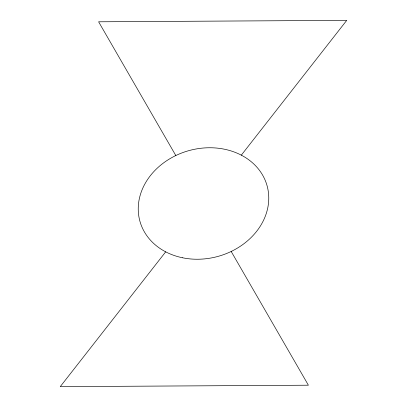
<?xml version="1.0" encoding="UTF-8"?>
<svg xmlns="http://www.w3.org/2000/svg" width="407" height="407" viewBox="0 0 407 407"><rect width="100%" height="100%" fill="white"/><g stroke="black" fill="none" stroke-linecap="round" stroke-linejoin="round"><path stroke-width="0.61" d="M165.69 251.841L60.246 386.65L308.394 385.205L231.186 251.46M241.31 155.159L346.754 20.35L98.606 21.795L175.814 155.54M182.484 257.763A66.01 54.853 -15.7 0 0 267.516 187.434A66.01 54.853 -15.7 0 0 160.506 165.303A66.01 54.853 -15.7 0 0 182.484 257.763"/></g></svg>
